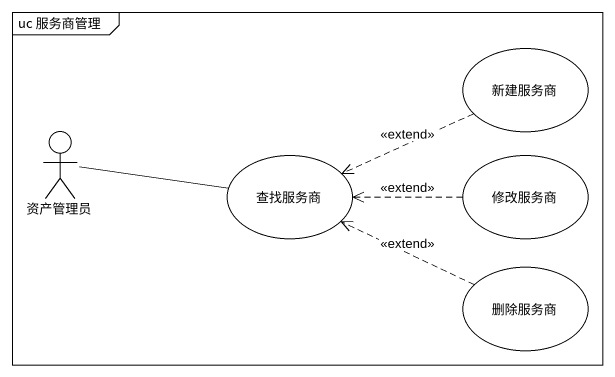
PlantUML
@startuml
mainframe uc 服务商管理
usecase 新建服务商
actor 资产管理员
usecase 查找服务商
usecase 修改服务商
usecase 删除服务商
新建服务商 .left.> 查找服务商 : <<extend>>
资产管理员 -right- 查找服务商
修改服务商 .left.> 查找服务商 : <<extend>>
删除服务商 .left.> 查找服务商 : <<extend>>
@enduml
